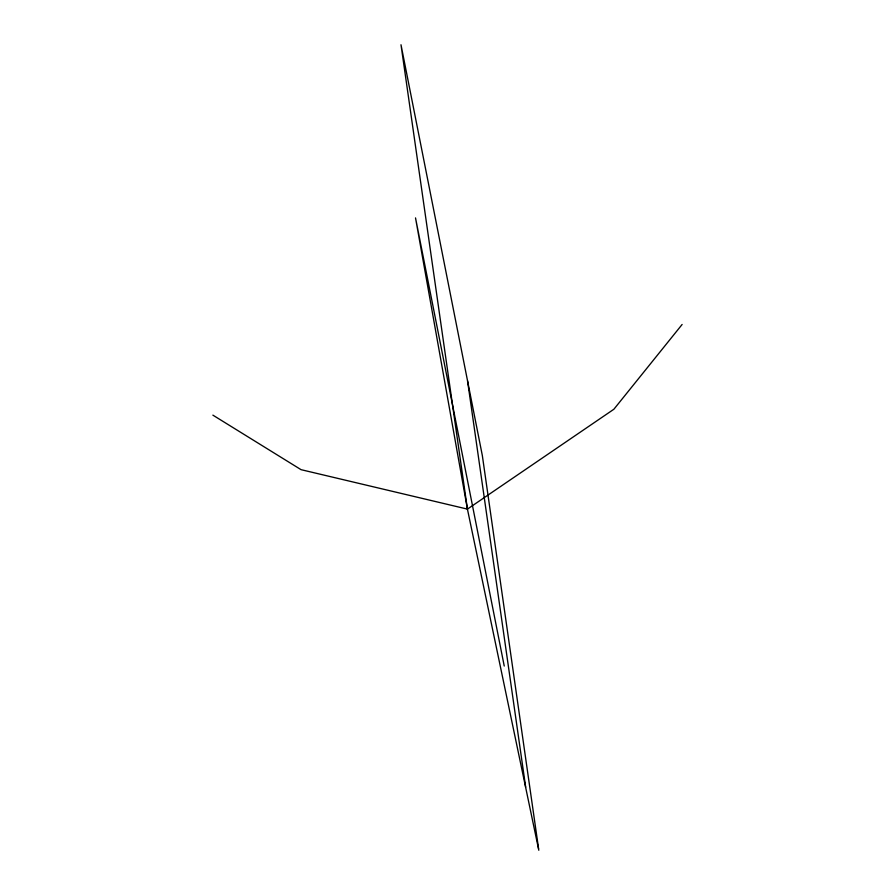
<?xml version="1.0" encoding="UTF-8"?>
<svg xmlns="http://www.w3.org/2000/svg" width="895" height="895" viewBox="0 0 895 895"><rect width="100%" height="100%" fill="white"/><g stroke="black" fill="none" stroke-linecap="round" stroke-linejoin="round"><path stroke-width="1.34" d="M682.124 324.471L613.88 409.239L467.425 509.11L301.056 469.674L212.876 415.135M504.243 666.048L415.515 217.899L467.425 509.11L538.801 850.25M538.6 848.796L482.338 455.544L400.994 44.75L467.425 509.11M467.548 380.856L525.678 787.164"/></g></svg>
